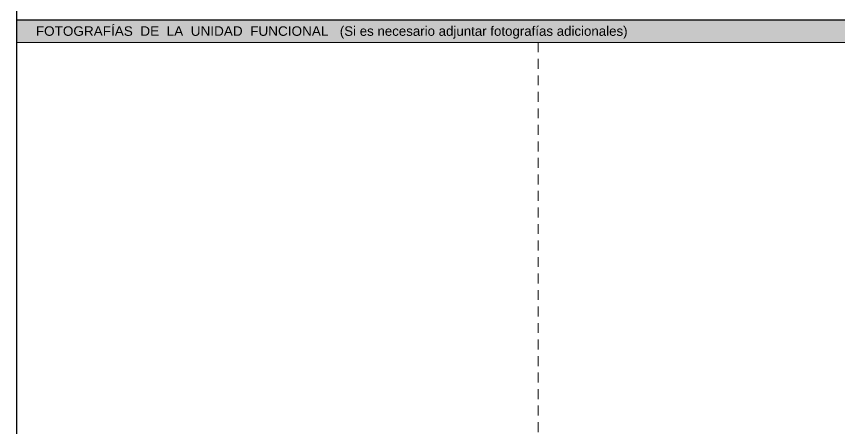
# Model space of a CAD drawing. Header units: inches. Extents: x 13.1 to 77.9, y 9.9 to 37.9.
# Drawn here: x 57.36 to 69.82, y 23.78 to 30.02 of the extents above; entities that cross this region are included whole.
import ezdxf

# ---------------------------------------------------------------- set-up
doc = ezdxf.new("R2010")
doc.units = ezdxf.units.IN
doc.header["$MEASUREMENT"] = 0
doc.linetypes.add('DASHED', pattern=[0.75, 0.5, -0.25])
for name, color, linetype, lineweight in [('F_H', 253, 'Continuous', 13), ('F_NUEVA', 43, 'Continuous', 25), ('F_TEXT', 250, 'Continuous', 13), ('F_TEXTONUEVO', 250, 'Continuous', 13)]:
    doc.layers.add(name, color=color, linetype=linetype, lineweight=lineweight)
doc.styles.add('ARIAL', font='arial.ttf', dxfattribs={"height": 0.2})

msp = doc.modelspace()

# ---------------------------------------------------------------- hatches: boundary and pattern name
at = {"layer": 'F_H'}
msp.add_hatch(color=256, dxfattribs=at).paths.add_polyline_path([(73.157, 29.97), (57.357, 29.97), (57.357, 29.627), (73.157, 29.627)])

# ---------------------------------------------------------------- linework, layer by layer
at = {"layer": 'F_NUEVA', "color": 7}
for p, q in [((57.357, 36.352), (57.357, 11.352)), ((57.357, 29.97), (73.157, 29.97))]:
    msp.add_line(p, q, dxfattribs=at)
at = {"layer": 'F_TEXTONUEVO', "color": 7}
msp.add_line((57.357, 29.627), (73.157, 29.627), dxfattribs=at)
at = {"layer": 'F_TEXTONUEVO', "color": 7, "linetype": 'DASHED', "ltscale": 0.3}
msp.add_line((65.257, 29.627), (65.257, 14.122), dxfattribs=at)

# ---------------------------------------------------------------- texts
at = {"layer": 'F_TEXT', "color": 7, "style": 'ARIAL', "width": 1.02}
msp.add_text('FOTOGRAFÍAS  DE  LA  UNIDAD  FUNCIONAL', height=0.14393, dxfattribs=at).set_placement((57.65, 29.726))
at = {"layer": 'F_TEXT', "color": 7, "style": 'ARIAL'}
msp.add_text('(Si es necesario adjuntar fotografías adicionales)', height=0.14393, dxfattribs=at).set_placement((62.255, 29.726))

doc.saveas('drawing.dxf')
